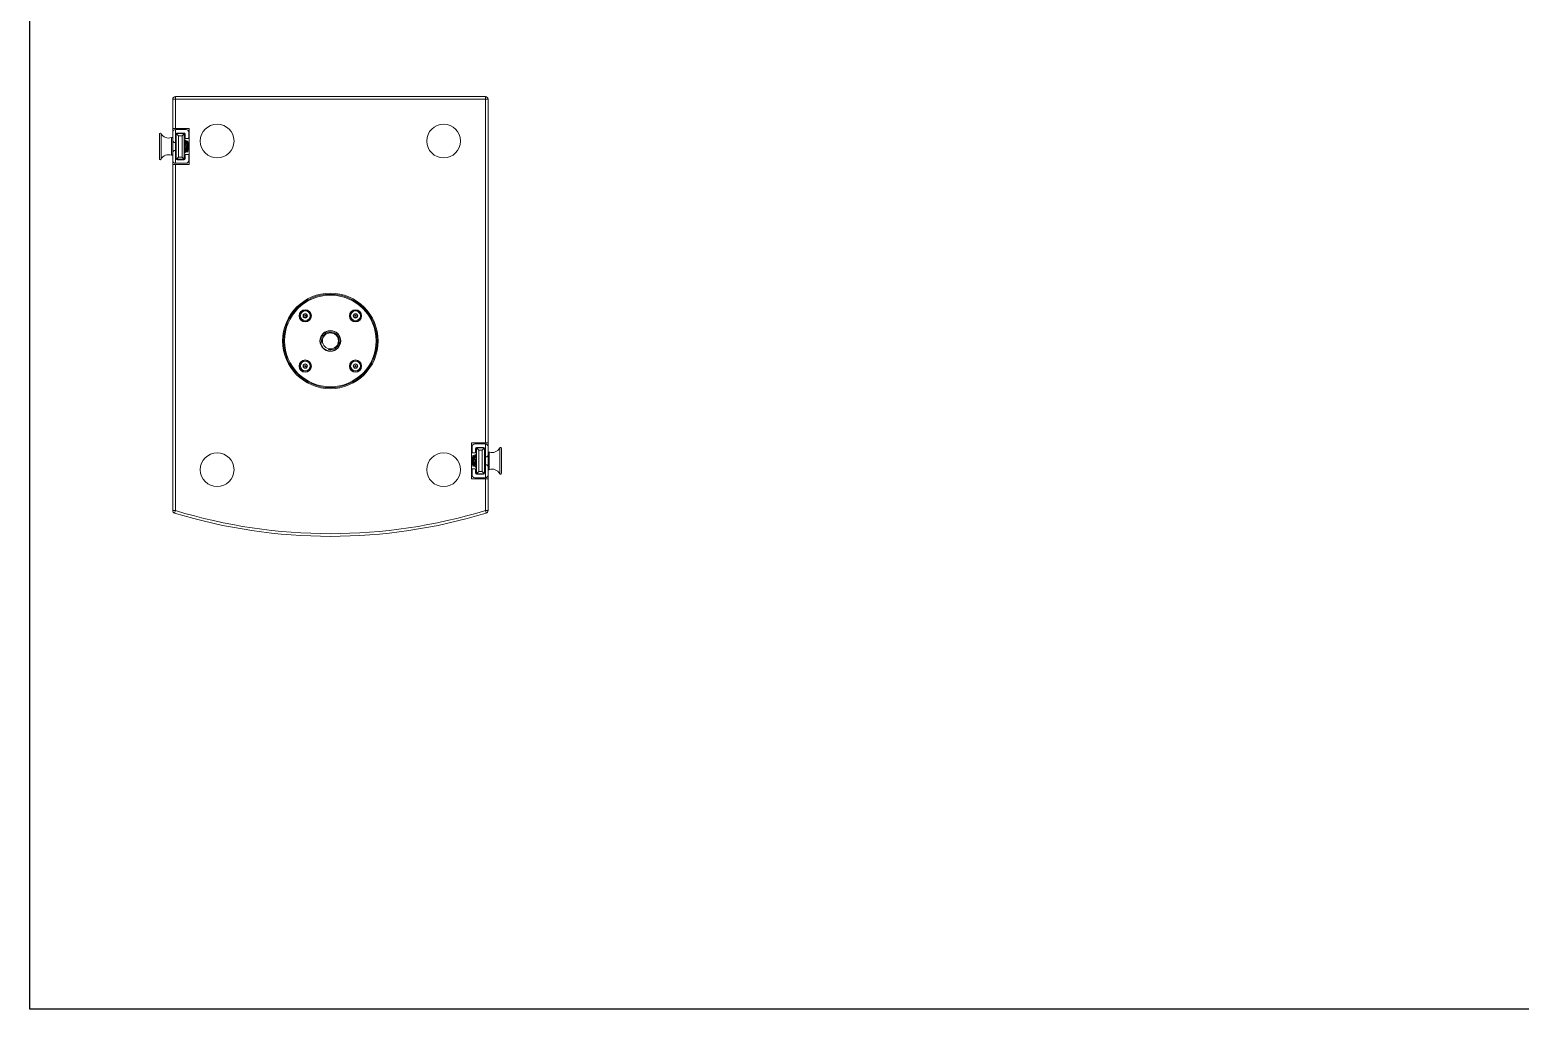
# Model space of a CAD drawing. Header units: millimetres. Extents: x 1177 to 4296, y 93 to 2298.
# Drawn here: x 1177 to 2855, y 93 to 1196 of the extents above; entities that cross this region are included whole.
import ezdxf

# ---------------------------------------------------------------- set-up
doc = ezdxf.new("R2010")
doc.units = ezdxf.units.MM
doc.header["$LTSCALE"] = 0.1
doc.layers.get('0').update_dxf_attribs({"lineweight": 13})
doc.layers.add('图框', color=7, linetype='Continuous')

# ---------------------------------------------------------------- blocks, each defined once
blk = doc.blocks.new('A4-H')
at = {"layer": '图框'}
blk.add_lwpolyline([(0, 210.02), (297, 210.02), (297, 0), (0, 0)], close=True, dxfattribs=at)

msp = doc.modelspace()

# ---------------------------------------------------------------- linework, layer by layer
for p, q in [((1338.35, 1117.71), (1338.35, 1070.71)), ((1338.35, 1117.71), (1693.35, 1117.71)), ((1341.35, 1120.71), (1341.35, 1084.96)), ((1690.35, 1120.71), (1341.35, 1120.71)), ((1690.35, 1120.71), (1690.35, 730.96)), ((1693.35, 1117.71), (1693.35, 716.71)), ((1323.35, 1050.71), (1323.35, 1078.71)), ((1325.24, 1050.24), (1325.24, 1079.17)), ((1337.01, 1054.77), (1337.01, 1074.65)), ((1338.35, 1084.96), (1356.85, 1084.96)), ((1341.35, 1083.71), (1341.35, 1045.71)), ((1353.35, 1083.71), (1341.35, 1083.71)), ((1342.35, 1050.71), (1342.35, 1078.71)), ((1342.45, 1079.11), (1342.55, 1079.01)), ((1342.5, 1079.21), (1351.35, 1079.21)), ((1342.55, 1079.01), (1342.59, 1078.96)), ((1342.59, 1078.96), (1344.85, 1076.71)), ((1343.35, 1079.71), (1351.35, 1079.71)), ((1344.85, 1052.71), (1344.85, 1076.71)), ((1344.85, 1076.71), (1348.85, 1076.71)), ((1348.85, 1076.71), (1351.35, 1079.21)), ((1348.85, 1076.71), (1348.85, 1052.71)), ((1351.35, 1079.21), (1351.35, 1050.21)), ((1352.35, 1078.71), (1352.35, 1074.21)), ((1356.35, 1074.21), (1356.35, 1080.71)), ((1356.35, 1079.96), (1356.85, 1079.96)), ((1356.85, 1084.96), (1356.85, 1044.46)), ((1338.35, 1058.71), (1338.35, 1070.71)), ((1339.85, 1069.21), (1338.35, 1070.71)), ((1339.85, 1060.21), (1338.35, 1058.71)), ((1338.35, 1058.71), (1338.35, 654.78)), ((1339.85, 1069.21), (1342.35, 1069.21)), ((1339.85, 1060.21), (1342.35, 1060.21)), ((1351.35, 1068.71), (1351.58, 1068.71)), ((1351.38, 1063.98), (1351.35, 1064.7)), ((1351.49, 1060.71), (1351.93, 1060.71)), ((1352.78, 1068.71), (1353.14, 1068.71)), ((1352.85, 1073.71), (1355.85, 1073.71)), ((1353.13, 1060.71), (1353.58, 1060.71)), ((1354.34, 1068.71), (1354.33, 1068.91)), ((1354.34, 1068.71), (1354.35, 1068.71)), ((1354.35, 1068.55), (1354.35, 1068.71)), ((1354.4, 1067.71), (1354.65, 1067.71)), ((1354.65, 1070.71), (1354.65, 1067.43)), ((1355.33, 1070.71), (1354.65, 1070.71)), ((1354.65, 1068.2), (1355.33, 1068.2)), ((1354.65, 1067.85), (1355.33, 1067.85)), ((1355.33, 1067.43), (1354.65, 1067.43)), ((1355.33, 1067.43), (1354.65, 1067.43)), ((1354.65, 1058.71), (1354.65, 1061.56)), ((1355.33, 1061.56), (1354.65, 1061.56)), ((1355.33, 1061.21), (1354.65, 1061.21)), ((1355.33, 1058.71), (1354.65, 1058.71)), ((1355.33, 1061.98), (1354.69, 1061.98)), ((1355.33, 1061.98), (1354.69, 1061.98)), ((1355.33, 1070.71), (1355.33, 1067.43)), ((1355.33, 1067.71), (1355.35, 1067.71)), ((1355.33, 1061.98), (1355.33, 1058.71)), ((1355.33, 1061.71), (1355.35, 1061.71)), ((1355.35, 1060.71), (1355.35, 1068.71)), ((1355.35, 1068.71), (1356.35, 1068.71)), ((1355.35, 1060.71), (1356.35, 1060.71)), ((1356.35, 1068.71), (1356.35, 1060.71)), ((1356.85, 1068.21), (1356.35, 1068.71)), ((1356.85, 1061.21), (1356.35, 1060.71)), ((1338.35, 1044.46), (1356.85, 1044.46)), ((1341.35, 1045.71), (1353.35, 1045.71)), ((1341.35, 1044.46), (1341.35, 654.79)), ((1342.6, 1050.46), (1342.45, 1050.3)), ((1342.5, 1050.21), (1351.35, 1050.21)), ((1342.61, 1050.47), (1342.6, 1050.46)), ((1344.85, 1052.71), (1342.61, 1050.47)), ((1351.35, 1049.71), (1343.35, 1049.71)), ((1344.85, 1052.71), (1348.85, 1052.71)), ((1348.85, 1052.71), (1351.35, 1050.21)), ((1352.35, 1055.21), (1352.35, 1050.71)), ((1355.85, 1055.71), (1352.85, 1055.71)), ((1356.35, 1048.71), (1356.35, 1055.21)), ((1356.35, 1049.46), (1356.85, 1049.46)), ((1485.26, 873.99), (1486.41, 875.99)), ((1486.41, 871.99), (1485.26, 873.99)), ((1486.41, 875.99), (1488.72, 875.99)), ((1488.72, 875.99), (1489.88, 873.99)), ((1489.88, 873.99), (1488.72, 871.99)), ((1541.83, 873.99), (1542.98, 875.99)), ((1542.98, 871.99), (1541.83, 873.99)), ((1542.98, 875.99), (1545.29, 875.99)), ((1545.29, 875.99), (1546.44, 873.99)), ((1546.44, 873.99), (1545.29, 871.99)), ((1488.72, 871.99), (1486.41, 871.99)), ((1545.29, 871.99), (1542.98, 871.99)), ((1485.26, 817.42), (1486.41, 819.42)), ((1486.41, 815.42), (1485.26, 817.42)), ((1486.41, 819.42), (1488.72, 819.42)), ((1488.72, 815.42), (1486.41, 815.42)), ((1488.72, 819.42), (1489.88, 817.42)), ((1489.88, 817.42), (1488.72, 815.42)), ((1541.83, 817.42), (1542.98, 819.42)), ((1542.98, 815.42), (1541.83, 817.42)), ((1542.98, 819.42), (1545.29, 819.42)), ((1545.29, 815.42), (1542.98, 815.42)), ((1545.29, 819.42), (1546.44, 817.42)), ((1546.44, 817.42), (1545.29, 815.42)), ((1674.85, 730.96), (1693.35, 730.96)), ((1674.85, 690.46), (1674.85, 730.96)), ((1675.35, 725.96), (1674.85, 725.96)), ((1675.35, 726.71), (1675.35, 720.21)), ((1690.35, 729.71), (1678.35, 729.71)), ((1679.35, 720.21), (1679.35, 724.71)), ((1680.35, 725.71), (1688.35, 725.71)), ((1689.2, 725.21), (1680.35, 725.21)), ((1680.35, 696.21), (1680.35, 725.21)), ((1682.85, 722.71), (1680.35, 725.21)), ((1686.85, 722.71), (1682.85, 722.71)), ((1682.85, 698.71), (1682.85, 722.71)), ((1686.85, 722.71), (1689.09, 724.94)), ((1686.85, 722.71), (1686.85, 698.71)), ((1689.09, 724.94), (1689.1, 724.96)), ((1689.1, 724.96), (1689.26, 725.11)), ((1689.35, 724.71), (1689.35, 696.71)), ((1690.35, 691.71), (1690.35, 729.71)), ((1706.47, 725.17), (1706.47, 696.24)), ((1708.35, 724.71), (1708.35, 696.71)), ((1674.85, 714.21), (1675.35, 714.71)), ((1674.85, 707.21), (1675.35, 706.71)), ((1676.35, 714.71), (1675.35, 714.71)), ((1675.35, 706.71), (1675.35, 714.71)), ((1676.35, 706.71), (1675.35, 706.71)), ((1675.85, 719.71), (1678.85, 719.71)), ((1676.35, 714.71), (1676.35, 706.71)), ((1676.38, 713.71), (1676.35, 713.71)), ((1676.38, 707.71), (1676.35, 707.71)), ((1676.38, 716.71), (1677.05, 716.71)), ((1676.38, 713.43), (1676.38, 716.71)), ((1676.38, 714.2), (1677.05, 714.2)), ((1676.38, 713.85), (1677.05, 713.85)), ((1676.38, 713.43), (1677.01, 713.43)), ((1676.38, 713.43), (1677.01, 713.43)), ((1676.38, 707.98), (1677.05, 707.98)), ((1676.38, 707.98), (1677.05, 707.98)), ((1676.38, 704.71), (1676.38, 707.98)), ((1677.05, 707.56), (1676.38, 707.56)), ((1677.05, 707.21), (1676.38, 707.21)), ((1677.05, 716.71), (1677.05, 713.85)), ((1677.05, 707.98), (1677.05, 704.71)), ((1677.3, 707.71), (1677.05, 707.71)), ((1677.35, 706.86), (1677.35, 706.71)), ((1677.36, 706.71), (1677.35, 706.71)), ((1677.36, 706.71), (1677.37, 706.5)), ((1678.58, 714.71), (1678.12, 714.71)), ((1678.92, 706.71), (1678.56, 706.71)), ((1680.21, 714.71), (1679.78, 714.71)), ((1680.35, 706.71), (1680.12, 706.71)), ((1680.33, 711.43), (1680.35, 710.71)), ((1689.35, 715.21), (1691.85, 715.21)), ((1689.35, 706.21), (1691.85, 706.21)), ((1691.85, 715.21), (1693.35, 716.71)), ((1691.85, 706.21), (1693.35, 704.71)), ((1693.35, 716.71), (1693.35, 704.71)), ((1694.7, 720.65), (1694.7, 700.77)), ((1675.35, 695.46), (1674.85, 695.46)), ((1674.85, 690.46), (1693.35, 690.46)), ((1675.35, 701.21), (1675.35, 694.71)), ((1678.85, 701.71), (1675.85, 701.71)), ((1676.38, 704.71), (1677.05, 704.71)), ((1678.35, 691.71), (1690.35, 691.71)), ((1679.35, 696.71), (1679.35, 701.21)), ((1682.85, 698.71), (1680.35, 696.21)), ((1689.2, 696.21), (1680.35, 696.21)), ((1688.35, 695.71), (1680.35, 695.71)), ((1686.85, 698.71), (1682.85, 698.71)), ((1689.11, 696.45), (1686.85, 698.71)), ((1689.15, 696.4), (1689.11, 696.45)), ((1689.26, 696.3), (1689.15, 696.4)), ((1690.35, 654.78), (1690.35, 690.46)), ((1693.35, 704.71), (1693.35, 654.78)), ((1341.35, 654.78), (1338.35, 654.78)), ((1340.47, 651.91), (1341.35, 654.78)), ((1693.35, 654.78), (1690.35, 654.78)), ((1690.35, 654.78), (1691.23, 651.91))]:
    msp.add_line(p, q)
for points in [[(1351.94, 1072.03), (1351.82, 1072.02), (1351.65, 1071.96), (1351.52, 1071.86), (1351.43, 1071.75), (1351.37, 1071.65), (1351.35, 1071.59)], [(1351.35, 1056.85), (1351.44, 1056.88), (1351.57, 1056.98), (1351.66, 1057.09), (1351.71, 1057.18), (1351.74, 1057.26), (1351.76, 1057.32), (1351.77, 1057.38), (1351.79, 1057.45), (1351.8, 1057.51), (1351.81, 1057.59), (1351.82, 1057.67), (1351.83, 1057.76), (1351.84, 1057.87), (1351.85, 1057.98), (1351.86, 1058.1), (1351.87, 1058.24), (1351.88, 1058.39), (1351.89, 1058.55), (1351.9, 1058.72), (1351.91, 1058.91), (1351.92, 1059.11), (1351.94, 1059.32), (1351.95, 1059.55), (1351.96, 1059.79), (1351.97, 1059.99)], [(1351.69, 1057.62), (1351.69, 1057.62), (1351.69, 1057.64), (1351.68, 1057.67), (1351.68, 1057.71), (1351.67, 1057.76), (1351.66, 1057.82), (1351.65, 1057.89), (1351.65, 1057.97), (1351.64, 1058.07), (1351.63, 1058.17), (1351.62, 1058.28), (1351.61, 1058.4), (1351.6, 1058.54), (1351.59, 1058.69), (1351.58, 1058.85), (1351.57, 1059.03), (1351.56, 1059.21), (1351.55, 1059.42), (1351.54, 1059.63), (1351.53, 1059.86), (1351.52, 1060.11), (1351.51, 1060.36), (1351.5, 1060.63), (1351.49, 1060.91), (1351.47, 1061.2), (1351.46, 1061.51), (1351.45, 1061.83), (1351.44, 1062.16), (1351.43, 1062.5), (1351.41, 1062.85), (1351.4, 1063.22), (1351.39, 1063.59), (1351.38, 1063.98)], [(1351.4, 1071.21), (1351.4, 1071.21), (1351.41, 1071.19), (1351.41, 1071.16), (1351.42, 1071.12), (1351.42, 1071.07), (1351.43, 1071.01), (1351.44, 1070.94), (1351.45, 1070.86), (1351.46, 1070.76), (1351.47, 1070.66), (1351.48, 1070.55), (1351.49, 1070.42), (1351.5, 1070.29), (1351.51, 1070.14), (1351.52, 1069.98), (1351.53, 1069.81), (1351.54, 1069.62), (1351.55, 1069.43), (1351.56, 1069.22), (1351.57, 1069), (1351.58, 1068.76), (1351.59, 1068.52), (1351.61, 1068.26), (1351.62, 1067.99), (1351.63, 1067.71), (1351.64, 1067.42), (1351.65, 1067.12), (1351.67, 1066.81), (1351.68, 1066.49), (1351.69, 1066.16), (1351.71, 1065.81)], [(1351.71, 1065.81), (1351.74, 1065.07), (1351.75, 1064.68), (1351.77, 1064.27), (1351.78, 1063.87), (1351.8, 1063.48), (1351.82, 1063.11), (1351.83, 1062.75), (1351.85, 1062.41), (1351.86, 1062.08), (1351.87, 1061.77), (1351.89, 1061.47), (1351.9, 1061.19), (1351.92, 1060.91), (1351.93, 1060.65), (1351.94, 1060.41), (1351.96, 1060.18), (1351.97, 1059.96), (1351.98, 1059.76), (1351.99, 1059.58), (1352.01, 1059.41), (1352.02, 1059.25), (1352.03, 1059.11), (1352.05, 1058.99), (1352.06, 1058.88), (1352.07, 1058.78), (1352.08, 1058.69), (1352.09, 1058.61), (1352.11, 1058.54), (1352.12, 1058.48), (1352.14, 1058.41), (1352.18, 1058.33), (1352.23, 1058.23), (1352.32, 1058.12), (1352.46, 1058.03), (1352.62, 1057.97), (1352.74, 1057.95)], [(1353.28, 1058.78), (1353.28, 1058.79), (1353.28, 1058.81), (1353.27, 1058.84), (1353.27, 1058.88), (1353.26, 1058.94), (1353.25, 1059.01), (1353.24, 1059.09), (1353.23, 1059.18), (1353.22, 1059.29), (1353.21, 1059.4), (1353.2, 1059.53), (1353.19, 1059.68), (1353.18, 1059.84), (1353.17, 1060.01), (1353.16, 1060.19), (1353.14, 1060.39), (1353.13, 1060.6), (1353.12, 1060.83), (1353.11, 1061.07), (1353.09, 1061.32), (1353.08, 1061.58), (1353.07, 1061.86), (1353.06, 1062.15), (1353.04, 1062.45), (1353.03, 1062.76), (1353.02, 1063.09), (1353, 1063.44), (1352.99, 1063.8), (1352.97, 1064.18), (1352.96, 1064.58), (1352.94, 1064.97), (1352.93, 1065.35), (1352.91, 1065.72), (1352.9, 1066.07), (1352.88, 1066.41), (1352.87, 1066.74), (1352.86, 1067.06), (1352.84, 1067.37), (1352.83, 1067.67), (1352.82, 1067.95), (1352.81, 1068.23), (1352.79, 1068.5), (1352.78, 1068.75), (1352.77, 1069), (1352.76, 1069.24), (1352.75, 1069.46), (1352.73, 1069.68), (1352.72, 1069.88), (1352.71, 1070.07), (1352.7, 1070.24), (1352.69, 1070.41), (1352.68, 1070.56), (1352.67, 1070.7), (1352.66, 1070.83), (1352.64, 1070.95), (1352.63, 1071.05), (1352.62, 1071.15), (1352.61, 1071.24), (1352.6, 1071.31), (1352.59, 1071.38), (1352.58, 1071.45), (1352.56, 1071.52), (1352.54, 1071.58), (1352.51, 1071.66), (1352.46, 1071.75), (1352.37, 1071.86), (1352.24, 1071.96), (1352.08, 1072.02), (1351.94, 1072.03)], [(1352.74, 1057.95), (1352.87, 1057.97), (1353.04, 1058.03), (1353.17, 1058.13), (1353.26, 1058.24), (1353.32, 1058.34), (1353.35, 1058.42), (1353.37, 1058.5), (1353.38, 1058.57), (1353.4, 1058.64), (1353.41, 1058.73), (1353.42, 1058.82), (1353.44, 1058.93), (1353.45, 1059.04), (1353.46, 1059.17), (1353.47, 1059.31), (1353.49, 1059.46), (1353.5, 1059.63), (1353.51, 1059.81), (1353.52, 1060), (1353.54, 1060.2), (1353.55, 1060.42), (1353.56, 1060.65), (1353.57, 1060.71)], [(1353.54, 1070.88), (1353.42, 1070.87), (1353.25, 1070.81), (1353.12, 1070.71), (1353.02, 1070.6), (1352.97, 1070.49), (1352.94, 1070.41), (1352.91, 1070.33), (1352.9, 1070.25), (1352.88, 1070.16), (1352.86, 1070.06), (1352.85, 1069.94), (1352.84, 1069.81), (1352.82, 1069.66), (1352.81, 1069.5), (1352.79, 1069.31), (1352.78, 1069.11), (1352.77, 1069.02)], [(1353.01, 1070.05), (1353.01, 1070.05), (1353.01, 1070.04), (1353.02, 1070.01), (1353.02, 1069.97), (1353.03, 1069.91), (1353.04, 1069.85), (1353.05, 1069.77), (1353.06, 1069.67), (1353.07, 1069.57), (1353.08, 1069.46), (1353.09, 1069.33), (1353.11, 1069.19), (1353.12, 1069.03), (1353.13, 1068.87), (1353.14, 1068.69), (1353.15, 1068.5), (1353.17, 1068.29), (1353.18, 1068.07), (1353.19, 1067.84), (1353.21, 1067.59), (1353.22, 1067.33), (1353.24, 1067.06), (1353.25, 1066.77), (1353.27, 1066.47), (1353.28, 1066.15), (1353.3, 1065.83), (1353.31, 1065.49), (1353.33, 1065.14), (1353.35, 1064.78), (1353.37, 1064.41), (1353.38, 1064.04), (1353.4, 1063.66), (1353.42, 1063.29), (1353.44, 1062.93), (1353.46, 1062.58), (1353.48, 1062.25), (1353.49, 1061.94), (1353.51, 1061.66), (1353.53, 1061.4), (1353.54, 1061.15), (1353.56, 1060.93), (1353.58, 1060.72), (1353.59, 1060.54), (1353.61, 1060.37), (1353.62, 1060.21), (1353.64, 1060.08), (1353.66, 1059.95), (1353.67, 1059.85), (1353.69, 1059.75), (1353.71, 1059.67), (1353.73, 1059.59), (1353.76, 1059.5), (1353.82, 1059.39), (1353.91, 1059.28), (1354.05, 1059.18), (1354.22, 1059.12), (1354.34, 1059.1)], [(1354.33, 1068.91), (1354.31, 1069.09), (1354.3, 1069.26), (1354.29, 1069.42), (1354.28, 1069.56), (1354.26, 1069.7), (1354.25, 1069.82), (1354.24, 1069.93), (1354.23, 1070.03), (1354.21, 1070.12), (1354.2, 1070.2), (1354.18, 1070.28), (1354.17, 1070.35), (1354.15, 1070.42), (1354.12, 1070.5), (1354.06, 1070.6), (1353.97, 1070.71), (1353.84, 1070.81), (1353.67, 1070.87), (1353.54, 1070.88)], [(1354.41, 1067.53), (1354.4, 1067.8), (1354.38, 1068.05), (1354.37, 1068.28), (1354.35, 1068.5), (1354.34, 1068.71)], [(1354.34, 1059.1), (1354.46, 1059.12), (1354.62, 1059.17), (1354.65, 1059.19)], [(1354.5, 1065.68), (1354.49, 1066.02), (1354.47, 1066.35), (1354.46, 1066.67), (1354.44, 1066.97), (1354.43, 1067.26), (1354.41, 1067.53)], [(1354.69, 1061.98), (1354.68, 1062.14), (1354.67, 1062.37), (1354.66, 1062.61), (1354.64, 1062.87), (1354.63, 1063.13), (1354.61, 1063.41), (1354.6, 1063.7), (1354.58, 1064.01), (1354.57, 1064.33), (1354.55, 1064.66), (1354.54, 1065), (1354.5, 1065.68)], [(1677.01, 713.43), (1677.02, 713.28), (1677.03, 713.05), (1677.05, 712.8), (1677.06, 712.55), (1677.07, 712.28), (1677.09, 712), (1677.1, 711.71), (1677.12, 711.41), (1677.13, 711.09), (1677.15, 710.76), (1677.17, 710.42), (1677.2, 709.73)], [(1677.36, 716.31), (1677.24, 716.3), (1677.08, 716.24), (1677.05, 716.22)], [(1677.2, 709.73), (1677.21, 709.39), (1677.23, 709.06), (1677.25, 708.75), (1677.26, 708.44), (1677.28, 708.15), (1677.29, 707.88)], [(1677.29, 707.88), (1677.31, 707.62), (1677.32, 707.37), (1677.33, 707.13), (1677.35, 706.91), (1677.36, 706.71)], [(1678.69, 705.37), (1678.69, 705.37), (1678.69, 705.38), (1678.69, 705.4), (1678.68, 705.45), (1678.67, 705.5), (1678.66, 705.57), (1678.65, 705.65), (1678.64, 705.74), (1678.63, 705.84), (1678.62, 705.96), (1678.61, 706.09), (1678.6, 706.23), (1678.59, 706.38), (1678.57, 706.55), (1678.56, 706.72), (1678.55, 706.92), (1678.54, 707.12), (1678.52, 707.34), (1678.51, 707.57), (1678.5, 707.82), (1678.48, 708.08), (1678.47, 708.35), (1678.45, 708.64), (1678.44, 708.94), (1678.42, 709.26), (1678.41, 709.59), (1678.39, 709.92), (1678.37, 710.27), (1678.35, 710.63), (1678.34, 711), (1678.32, 711.38), (1678.3, 711.75), (1678.28, 712.12), (1678.26, 712.49), (1678.24, 712.83), (1678.23, 713.16), (1678.21, 713.47), (1678.19, 713.75), (1678.17, 714.02), (1678.16, 714.26), (1678.14, 714.48), (1678.13, 714.69), (1678.11, 714.88), (1678.09, 715.05), (1678.08, 715.2), (1678.06, 715.34), (1678.05, 715.46), (1678.03, 715.57), (1678.01, 715.66), (1677.99, 715.75), (1677.97, 715.83), (1677.94, 715.91), (1677.88, 716.02), (1677.79, 716.14), (1677.65, 716.24), (1677.48, 716.3), (1677.36, 716.31)], [(1677.37, 706.5), (1677.39, 706.32), (1677.4, 706.15), (1677.41, 705.99), (1677.43, 705.85), (1677.44, 705.72), (1677.45, 705.6), (1677.46, 705.48), (1677.48, 705.38), (1677.49, 705.29), (1677.5, 705.21), (1677.52, 705.13), (1677.53, 705.06), (1677.56, 704.99), (1677.59, 704.91), (1677.64, 704.81), (1677.73, 704.7), (1677.87, 704.6), (1678.03, 704.54), (1678.16, 704.53)], [(1678.96, 717.46), (1678.83, 717.44), (1678.66, 717.38), (1678.53, 717.28), (1678.44, 717.17), (1678.39, 717.07), (1678.35, 716.99), (1678.33, 716.92), (1678.32, 716.84), (1678.3, 716.77), (1678.29, 716.68), (1678.28, 716.59), (1678.27, 716.49), (1678.25, 716.37), (1678.24, 716.25), (1678.23, 716.1), (1678.22, 715.95), (1678.2, 715.79), (1678.19, 715.61), (1678.18, 715.42), (1678.17, 715.21), (1678.15, 715), (1678.14, 714.77), (1678.14, 714.71)], [(1678.16, 704.53), (1678.28, 704.54), (1678.45, 704.6), (1678.58, 704.7), (1678.68, 704.82), (1678.73, 704.92), (1678.77, 705), (1678.79, 705.08), (1678.81, 705.16), (1678.82, 705.25), (1678.84, 705.36), (1678.85, 705.47), (1678.87, 705.6), (1678.88, 705.75), (1678.9, 705.92), (1678.91, 706.1), (1678.93, 706.3), (1678.93, 706.39)], [(1678.42, 716.63), (1678.42, 716.63), (1678.42, 716.61), (1678.43, 716.57), (1678.44, 716.53), (1678.45, 716.47), (1678.45, 716.4), (1678.46, 716.32), (1678.47, 716.23), (1678.48, 716.13), (1678.49, 716.01), (1678.5, 715.88), (1678.51, 715.73), (1678.52, 715.58), (1678.54, 715.41), (1678.55, 715.22), (1678.56, 715.02), (1678.57, 714.81), (1678.58, 714.58), (1678.6, 714.35), (1678.61, 714.09), (1678.62, 713.83), (1678.63, 713.55), (1678.65, 713.27), (1678.66, 712.97), (1678.67, 712.65), (1678.69, 712.32), (1678.7, 711.98), (1678.72, 711.61), (1678.73, 711.23), (1678.75, 710.83), (1678.76, 710.44), (1678.78, 710.06), (1678.79, 709.69), (1678.81, 709.34), (1678.82, 709), (1678.83, 708.67), (1678.85, 708.35), (1678.86, 708.04), (1678.87, 707.75), (1678.88, 707.46), (1678.9, 707.19), (1678.91, 706.92), (1678.92, 706.66), (1678.93, 706.41), (1678.94, 706.18), (1678.96, 705.95), (1678.97, 705.74), (1678.98, 705.54), (1678.99, 705.35), (1679, 705.17), (1679.01, 705.01), (1679.03, 704.85), (1679.04, 704.71), (1679.05, 704.58), (1679.06, 704.47), (1679.07, 704.36), (1679.08, 704.26), (1679.09, 704.18), (1679.1, 704.1), (1679.11, 704.03), (1679.13, 703.96), (1679.14, 703.9), (1679.16, 703.83), (1679.19, 703.75), (1679.24, 703.66), (1679.33, 703.55), (1679.46, 703.46), (1679.62, 703.39), (1679.76, 703.38)], [(1679.99, 709.6), (1679.97, 710.34), (1679.95, 710.73), (1679.93, 711.14), (1679.92, 711.54), (1679.9, 711.93), (1679.89, 712.3), (1679.87, 712.66), (1679.86, 713), (1679.84, 713.33), (1679.83, 713.64), (1679.81, 713.94), (1679.8, 714.23), (1679.79, 714.5), (1679.77, 714.76), (1679.76, 715.01), (1679.75, 715.24), (1679.73, 715.45), (1679.72, 715.65), (1679.71, 715.84), (1679.69, 716.01), (1679.68, 716.16), (1679.67, 716.3), (1679.66, 716.43), (1679.64, 716.54), (1679.63, 716.64), (1679.62, 716.72), (1679.61, 716.8), (1679.59, 716.87), (1679.58, 716.94), (1679.56, 717), (1679.53, 717.08), (1679.47, 717.18), (1679.38, 717.29), (1679.25, 717.39), (1679.08, 717.45), (1678.96, 717.46)], [(1680.35, 718.57), (1680.27, 718.54), (1680.13, 718.44), (1680.04, 718.33), (1679.99, 718.23), (1679.96, 718.16), (1679.94, 718.09), (1679.93, 718.03), (1679.92, 717.97), (1679.91, 717.9), (1679.89, 717.82), (1679.88, 717.74), (1679.87, 717.65), (1679.86, 717.55), (1679.85, 717.43), (1679.84, 717.31), (1679.83, 717.17), (1679.82, 717.03), (1679.81, 716.87), (1679.8, 716.69), (1679.79, 716.5), (1679.78, 716.3), (1679.77, 716.09), (1679.76, 715.86), (1679.74, 715.62), (1679.74, 715.43)], [(1680.3, 704.21), (1680.3, 704.21), (1680.3, 704.22), (1680.29, 704.25), (1680.29, 704.29), (1680.28, 704.34), (1680.27, 704.4), (1680.26, 704.47), (1680.25, 704.56), (1680.24, 704.65), (1680.24, 704.75), (1680.23, 704.87), (1680.22, 704.99), (1680.21, 705.13), (1680.2, 705.27), (1680.19, 705.43), (1680.18, 705.61), (1680.17, 705.79), (1680.15, 705.99), (1680.14, 706.2), (1680.13, 706.42), (1680.12, 706.65), (1680.11, 706.9), (1680.1, 707.15), (1680.09, 707.42), (1680.07, 707.7), (1680.06, 707.99), (1680.05, 708.29), (1680.03, 708.6), (1680.02, 708.92), (1680.01, 709.26), (1679.99, 709.6)], [(1680.01, 717.79), (1680.01, 717.79), (1680.02, 717.77), (1680.02, 717.74), (1680.03, 717.7), (1680.03, 717.65), (1680.04, 717.59), (1680.05, 717.52), (1680.06, 717.44), (1680.06, 717.35), (1680.07, 717.25), (1680.08, 717.13), (1680.09, 717.01), (1680.1, 716.87), (1680.11, 716.72), (1680.12, 716.56), (1680.13, 716.39), (1680.14, 716.2), (1680.15, 716), (1680.16, 715.78), (1680.17, 715.55), (1680.18, 715.31), (1680.19, 715.05), (1680.2, 714.78), (1680.22, 714.5), (1680.23, 714.21), (1680.24, 713.9), (1680.25, 713.59), (1680.26, 713.26), (1680.28, 712.91), (1680.29, 712.56), (1680.3, 712.2), (1680.31, 711.82), (1680.33, 711.43)], [(1679.76, 703.38), (1679.88, 703.39), (1680.05, 703.45), (1680.18, 703.55), (1680.27, 703.66), (1680.33, 703.76), (1680.35, 703.82)]]:
    msp.add_lwpolyline(points)
for centre, radius in [((1388.35, 1070.71), 19), ((1643.35, 1070.71), 19), ((1515.85, 845.71), 53.75), ((1515.85, 845.71), 52.6), ((1515.85, 845.71), 51.6), ((1487.57, 873.99), 6.86), ((1487.57, 873.99), 6.5), ((1487.57, 873.99), 5.5), ((1487.57, 873.99), 2.5), ((1487.57, 873.99), 0.5), ((1544.14, 873.99), 6.86), ((1544.14, 873.99), 6.5), ((1544.14, 873.99), 5.5), ((1544.14, 873.99), 2.5), ((1544.14, 873.99), 0.5), ((1515.85, 845.71), 11.71), ((1515.85, 845.71), 11.35), ((1515.85, 845.71), 9), ((1487.57, 817.42), 6.86), ((1487.57, 817.42), 6.5), ((1487.57, 817.42), 5.5), ((1544.14, 817.42), 6.86), ((1544.14, 817.42), 6.5), ((1544.14, 817.42), 5.5), ((1487.57, 817.42), 2.5), ((1487.57, 817.42), 0.5), ((1544.14, 817.42), 2.5), ((1544.14, 817.42), 0.5), ((1388.35, 700.71), 19), ((1643.35, 700.71), 19)]:
    msp.add_circle(centre, radius)
for centre, radius, start, end in [((1341.35, 1117.71), 3, 90, 180), ((1690.35, 1117.71), 3, 0, 90), ((1324.35, 1078.71), 1, 27.72134, 180), ((1333.7, 1083.62), 9.56, 207.72134, 290.20364), ((1337.35, 1073.71), 1, 0, 110.20364), ((1341.35, 1080.71), 3, 90, 180), ((1343.35, 1078.71), 1, 90, 180), ((1351.35, 1078.71), 1, 0, 90), ((1352.85, 1074.21), 0.5, 180, 270), ((1353.35, 1080.71), 3, 0, 90), ((1355.85, 1074.21), 0.5, 270, 0), ((1324.35, 1050.71), 1, 180, 332.27866), ((1333.7, 1045.79), 9.56, 69.79636, 152.27866), ((1337.35, 1055.71), 1, 249.79636, 0), ((1341.35, 1048.71), 3, 180, 270), ((1343.35, 1050.71), 1, 180, 270), ((1351.35, 1050.71), 1, 270, 0), ((1352.85, 1055.21), 0.5, 90, 180), ((1353.35, 1048.71), 3, 270, 0), ((1355.85, 1055.21), 0.5, 0, 90), ((1515.85, 845.71), 10, 255, 195), ((1678.35, 726.71), 3, 90, 180), ((1680.35, 724.71), 1, 90, 180), ((1688.35, 724.71), 1, 0, 90), ((1690.35, 726.71), 3, 0, 90), ((1698, 729.62), 9.56, 249.79636, 332.27866), ((1707.35, 724.71), 1, 0, 152.27866), ((1675.85, 720.21), 0.5, 180, 270), ((1678.85, 720.21), 0.5, 270, 0), ((1694.35, 719.71), 1, 69.79636, 180), ((1675.85, 701.21), 0.5, 90, 180), ((1678.35, 694.71), 3, 180, 270), ((1678.85, 701.21), 0.5, 0, 90), ((1680.35, 696.71), 1, 180, 270), ((1688.35, 696.71), 1, 270, 0), ((1690.35, 694.71), 3, 270, 0), ((1694.35, 701.71), 1, 180, 290.20364), ((1698, 691.79), 9.56, 27.72134, 110.20364), ((1707.35, 696.71), 1, 207.72134, 0), ((1341.35, 654.78), 3, 180, 253.00461), ((1515.85, 1225.71), 597, 253.00441, 286.9954), ((1690.35, 654.78), 3, 286.99539, 0), ((1515.85, 1225.71), 600, 253.00461, 286.99539)]:
    msp.add_arc(centre, radius, start, end)

# ---------------------------------------------------------------- block references
at = {"layer": '图框', "xscale": 10.49907088195, "yscale": 10.49907088195, "zscale": 10.49907088195}
msp.add_blockref('A4-H', (1177.46, 93.43), dxfattribs=at)

doc.saveas('drawing.dxf')
